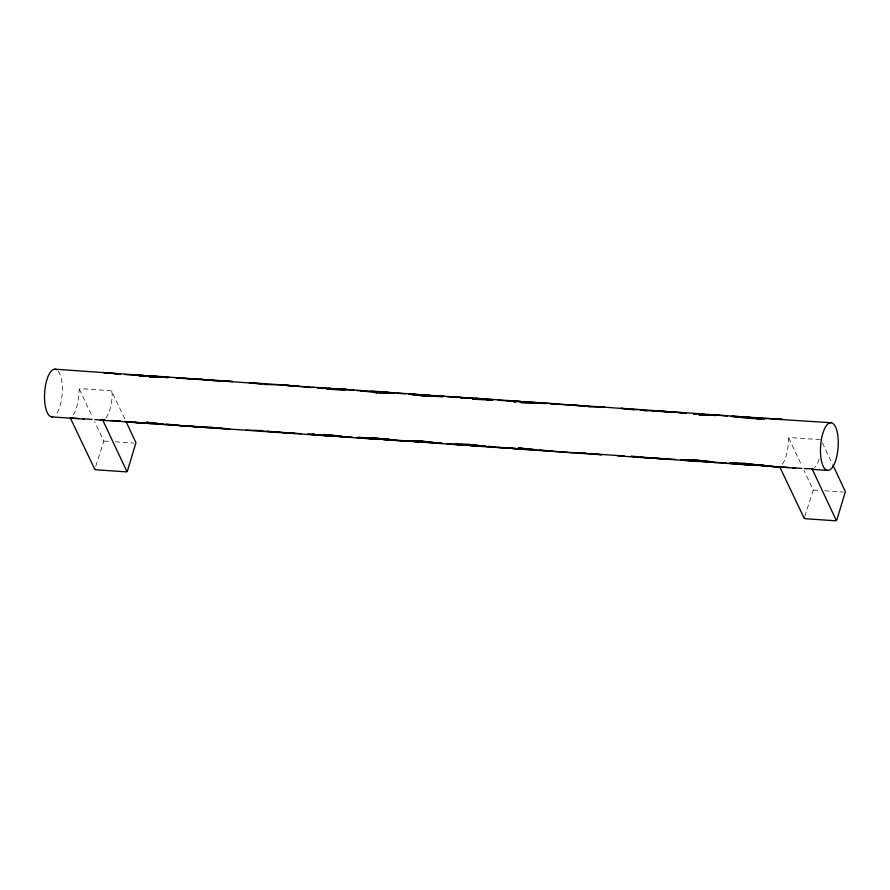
<?xml version="1.0" encoding="UTF-8"?>
<svg xmlns="http://www.w3.org/2000/svg" width="890" height="890" viewBox="0 0 890 890"><rect width="100%" height="100%" fill="white"/><g stroke="black" fill="none" stroke-linecap="round" stroke-linejoin="round"><path stroke-width="0.67" stroke-dasharray="4.45 3.34" d="M124.778 418.912L111.817 391.4L110.861 390.721L80.267 388.607L79.343 389.153L78.954 392.323A23.897 8.8 -86.1 0 1 71.945 416.409M820.28 439.66L789.686 437.546L788.763 438.091L788.362 441.262A23.897 8.8 -86.1 0 1 781.353 465.337M95.742 466.282L103.83 441.084L94.651 421.682M804.749 516.5L813.249 490.023L804.071 470.621M103.83 441.084L110.015 441.451M813.249 490.023L819.434 490.39M115.333 441.818L133.956 443.109M824.752 490.757L843.375 492.048M822.416 442.831L832.428 464.102M788.763 438.091L801.712 465.615M79.343 389.153L92.293 416.676M111.817 391.4L112.207 394.615A23.897 8.8 -86.1 0 1 105.198 418.701M58.262 371.197A23.897 8.8 -86.1 0 1 62.211 393.514A23.897 8.8 -86.1 0 1 55.313 415.263M819.145 459.062A23.897 8.8 -86.1 0 1 814.617 467.639"/><path stroke-width="1.33" d="M125.946 421.415L135.959 442.686L127.403 471.099L126.202 471.856L95.608 469.753L94.93 468.852M833.007 465.348L845.378 491.625L836.823 520.027L835.61 520.795L805.016 518.692L804.349 517.791M104.33 419.446L102.728 420.058L94.763 419.602M813.082 468.785L804.438 468.552M265.109 384.547L281.329 384.836L310.922 387.528M433.808 396.339L441.952 396.495M640.967 410.257L676 412.448M212.187 427.167L197.324 426.911L134.023 422.338M364.755 437.78L360.717 437.702L365.957 437.824M497.744 447.236L569.122 452.543L585.342 452.832M737.899 463.445L732.515 463.345L737.754 463.468M224.725 381.365L212.588 380.72M227.428 381.421L265.999 384.068M486.374 399.732L493.16 399.866L486.741 399.732M588.412 406.852L604.633 407.164L637.796 409.712M148.819 423.584L158.287 423.774M534.134 449.483L520.617 449.228L552.957 451.341L539.529 449.839M317.663 387.907L354.042 390.287M434.398 396.328L442.096 396.495M693.521 413.628L718.642 415.085M748.379 418.345L764.543 418.701L747.511 418.244L748.379 418.345L732.214 416.42M757.112 418.645L761.184 418.734M217.572 427.667L229.653 429.102L197.324 426.911L245.818 430.204L262.038 430.549M584.452 453.322L624.368 455.992M631.132 456.136L637.863 456.681M695.98 460.175L680.583 459.83L696.859 460.197L712.935 461.91L695.98 460.175L696.859 460.197M376.581 392.69L392.746 393.069L375.714 392.59L376.581 392.69L360.417 390.766M314.915 434.431L312.212 434.365L314.838 434.431M756.411 418.6L761.54 418.734M409.211 441.017L418.378 441.251M457.327 444.544L481.579 446.124M684.01 460.008L687.948 460.108M545.325 403.604L535.891 402.981M550.732 403.749L589.302 406.374M105.732 420.38L100.325 420.236L117.369 421.159M111.139 420.525L120.573 421.059M176.231 378.028L232.835 381.532L200.506 379.262L209.907 380.397M366.168 391.166L356.734 390.543M371.564 391.311L393.113 392.902M261.148 431.027L301.076 433.675M307.829 433.875L314.548 434.431M675.566 459.407L632.946 456.67M442.519 443.32L408.844 441.051M418.278 394.693L410.624 394.248L442.942 396.528L420.837 394.837M498.178 400.278L556.995 403.949M125.034 374.568L169.011 377.349M771.652 418.923L830.948 422.728M755.465 465.047L763.119 465.526L729.922 463.456M389.976 439.849L358.125 437.802M352.262 437.124L309.642 434.398M460.475 397.496L492.315 399.61M714.614 462.333L726.763 462.9M281.329 384.836L249 382.656L261.082 384.068M653.127 410.479L620.797 408.31L634.225 409.878M740.469 416.998L731.224 416.431M745.709 417.254L754.776 417.811M569.122 452.543L601.451 454.757L590.704 453.477M312.791 387.284L329.823 388.162M604.633 407.164L572.303 404.917L583.039 406.207M701.62 413.805L668.423 411.647M245.818 430.204L278.147 432.484L267.401 431.194M472.123 445.89L505.32 448.048M361.284 390.577L378.328 391.5M733.082 416.22L782.455 419.379L765.411 418.378M408.777 441.017L430.894 442.608M433.441 442.742L439.827 443.098M617.615 455.847L649.945 458.139L640.544 457.004M446.991 396.751L457.772 397.363M395.338 392.813L377.449 391.778L393.146 392.924L384.257 392.256M410.624 394.248L418.478 394.693M423.718 394.993L442.942 396.528M293.455 433.452L326.641 435.844L317.241 434.743M455.113 444.588L473.002 445.623L470.376 445.445M665.253 459.107L715.471 462.544M183.474 378.205L201.351 379.496L152.012 375.903L160.066 376.848M346.844 389.442L328.955 388.396L345.976 389.542L333.216 388.663M508.502 400.589L475.316 398.197L483.37 399.109M131.809 422.305L149.698 423.362L147.072 423.184M182.016 425.732L174.44 424.942M136.704 374.935L55.024 369.205M425.943 395.138L443.832 396.206M341.949 436.801L375.135 439.193L359.015 437.424M763.119 465.526L746.098 464.48L795.426 468.185M298.35 386.093L280.461 384.992L314.493 387.384M195.566 426.599L181.16 425.687L196.479 426.677L164.149 424.363M394.025 440.072L403.459 440.661M747.8 464.569L751.638 464.803M713.747 462.444L746.933 464.847L732.147 463.245M282.175 385.081L297.482 386.071M442.108 396.117L459.997 397.263M472.223 398.286L460.43 397.519L474.437 398.453L458.283 397.163M653.972 410.735L669.28 411.736L652.259 410.646L686.29 413.016M381.109 439.248L390.054 439.827L374.301 438.837L408.332 441.295M552.1 451.286L568.265 452.331M144.458 423.017L133.978 422.316L147.985 423.273M390.443 440.116L424.508 442.263L408.81 441.017M518.87 448.849L504.474 447.893L519.782 448.927L487.453 446.702M78.798 418.5L70.254 417.822L94.829 469.442M82.725 418.767L92.071 419.413M788.518 467.461L779.673 466.749L804.249 518.38M792.556 467.74L801.823 468.374M51.831 416.898L84.161 419.123M811.591 469.308L827.756 470.421M702.455 414.139L705.014 414.317M707.561 414.495L717.774 415.207M150.232 376.025L135.825 375.024L151.133 376.114L134.98 374.846M701.865 461.432L713.346 462.244M393.614 392.724L411.503 393.959M467.762 445.256L457.293 444.511L471.288 445.534M327.509 435.622L342.817 436.701L325.807 435.533L343.674 436.89M573.149 405.128L523.809 401.546L533.21 402.669M522.931 401.757L507.634 400.645L524.644 401.846L506.777 400.489M438.948 443.409L456.826 444.689M294.323 433.474L277.302 432.24L295.18 433.541M716.917 414.996L744.218 417.01M746.91 417.221L750.949 417.521M379.151 391.867L381.71 392.056M397.151 393.224L405.228 393.836M650.812 457.972L666.12 459.107L649.099 457.872L666.977 459.195M757.323 418.011L766.257 418.701M345.12 389.342L362.998 390.666M762.24 465.759L779.262 467.072L767.158 465.915M422.795 442.163L440.661 443.509M115.656 421.059L133.522 422.405M409.778 393.87L427.645 395.227M446.558 443.643L454.634 444.31M120.517 373.956L103.518 372.543L110.238 373.299M681.428 460.052L698.439 461.498L682.319 459.618M719.12 415.33L727.186 416.064M124.6 421.448L132.677 422.227M515.822 401.824L513.219 401.568L516 401.846M488.332 446.302L495.062 446.969M142.723 376.036L138.807 375.647L142.867 376.058M678.692 412.738L685.411 413.45M466.026 398.297L460.82 397.741L466.171 398.342M639.955 410.034L646.685 410.768M166.386 424.052L171.759 424.652M693.655 413.972L696.258 414.262M486.062 399.41L491.436 400.011M416.242 394.76L412.326 394.326L415.007 394.648M317.953 387.884L323.159 388.463M112.919 373.6L118.292 374.189M693.833 414.017L696.514 414.328M318.019 387.907L323.382 388.518M760.794 465.047L764.844 465.514L761.017 465.081M387.94 439.282L390.488 439.571M387.651 439.248L390.343 439.549M162.748 377.171L168.121 377.805M437.713 442.808L441.54 443.253M812.147 468.997L836.377 520.594M102.728 420.058L126.97 471.656M52.699 416.82A23.897 8.8 -86.1 0 1 44.734 391.411A23.897 8.8 -86.1 0 1 56.704 369.751M441.24 396.361L425.075 396.061L408.911 394.148L424.207 395.95L441.24 396.361M745.364 463.468L729.088 463.156L744.485 463.479L761.417 465.337L745.364 463.468M489.734 399.688L472.701 399.276L489.734 399.688M373.566 437.836L357.291 437.513L372.688 437.836L389.631 439.682L373.566 437.836M422.06 441.151L405.784 440.828L421.181 441.173L438.114 443.075L422.06 441.151M166.43 377.371L149.398 376.937L166.43 377.371M538.228 403.025L521.195 402.569L538.228 403.025M470.554 444.544L454.289 444.11L469.675 444.544L486.608 446.446L470.554 444.544M716.049 415.441L699.017 414.862L716.049 415.441M344.252 389.809L327.22 389.208L344.252 389.809M325.061 434.565L324.183 434.531L341.148 436.245L325.061 434.565M147.239 422.316L146.372 422.272L163.304 424.152L147.239 422.316M519.037 447.982L518.158 447.926L535.101 449.795L519.037 447.982M738.244 416.898L735.641 416.598L738.311 416.921M835.554 460.82A23.897 8.789 -86 0 0 831.794 422.884A23.897 8.789 -86 0 0 820.702 456.014A23.897 8.789 -86 0 0 835.554 460.82"/></g></svg>
